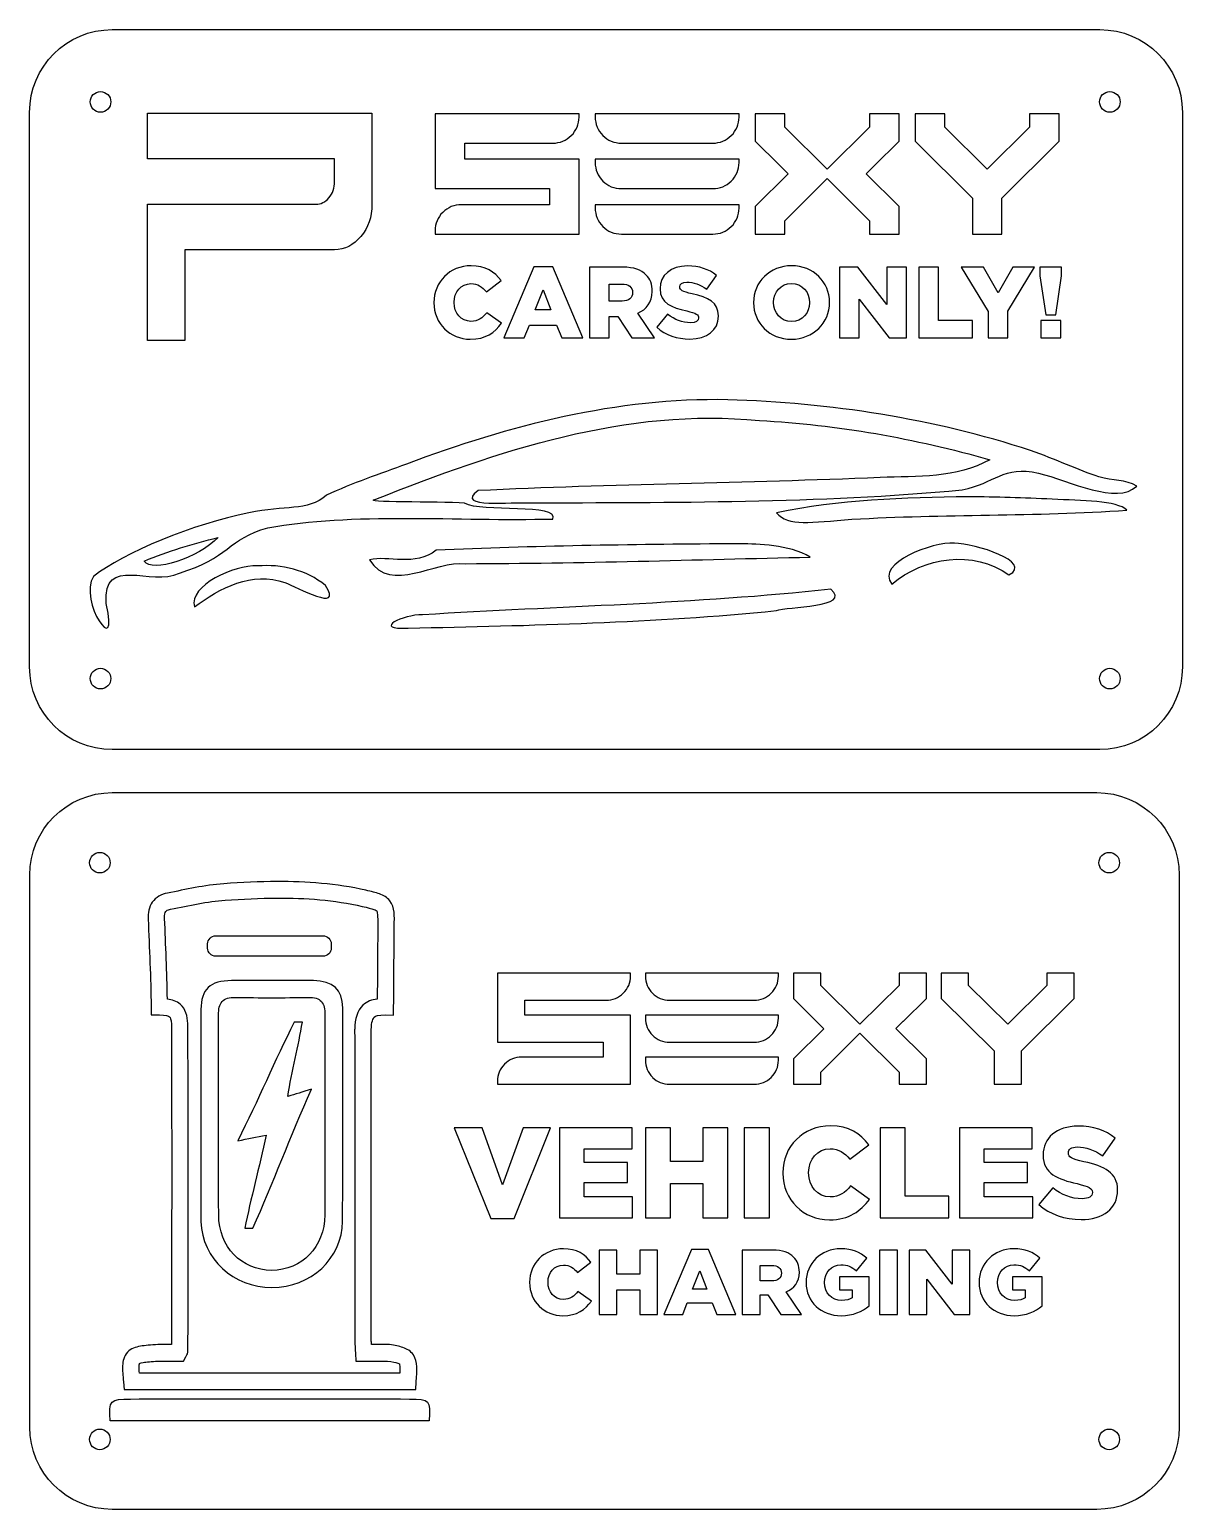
# Model space of a CAD drawing. Extents: x 0 to 680, y 0 to 492.
# Drawn here: x 400.6 to 680.4, y 133 to 492.2 of the extents above; entities that cross this region are included whole.
import ezdxf

# ---------------------------------------------------------------- set-up
doc = ezdxf.new("R2010")
doc.units = 0
doc.layers.add('Ebene_1', color=7, linetype='CONTINUOUS')

msp = doc.modelspace()

# ---------------------------------------------------------------- linework, layer by layer
at = {"layer": 'Ebene_1', "color": 7}
for points in [[(420.62298, 492.22015), (660.33363, 492.22015)], [(400.56351, 337.51618), (400.56351, 472.12873)], [(474.579718, 455.343144), (474.579718, 460.861586), (429.159612, 460.861586), (429.159612, 471.898472), (483.663736, 471.898472), (483.663736, 449.824701)], [(499.008588, 471.806755), (499.008588, 453.617143), (526.756051, 453.617143), (526.756051, 449.716351), (505.374772, 449.716351)], [(533.93765, 470.995322), (533.93765, 471.806755), (499.008588, 471.806755)], [(572.782618, 470.995336), (572.782618, 471.806769), (537.855469, 471.806755)], [(537.855469, 471.806755), (537.855469, 470.995322)], [(680.39311, 472.12873), (680.39311, 337.51618)], [(499.008588, 443.383374), (499.008588, 442.571941), (499.824003, 442.571941), (533.93765, 442.571941), (533.93765, 460.761553), (506.190187, 460.761553), (506.190187, 464.660233), (527.571466, 464.660233)], [(539.690153, 466.502861), (539.694502, 466.498641), (539.698851, 466.494422)], [(544.219729, 464.660247), (566.418554, 464.660247)], [(537.855469, 460.761553), (537.855469, 459.95012)], [(572.782618, 459.950076), (572.782618, 460.761509), (537.855469, 460.761553)], [(539.690153, 455.457658), (539.694502, 455.453438), (539.698851, 455.451275)], [(544.219729, 453.617099), (566.418554, 453.617099)], [(429.159612, 416.714034), (429.159612, 449.824701), (470.0377, 449.824701)], [(537.855469, 449.716351), (537.855469, 448.904919)], [(572.782618, 448.904874), (572.782618, 449.716307), (537.855469, 449.716351)], [(539.690153, 444.412456), (539.694502, 444.410292), (539.698851, 444.406073)], [(544.219729, 442.571897), (566.418554, 442.571897)], [(474.579718, 438.787805), (438.243639, 438.787805), (438.243639, 416.714034), (429.159612, 416.714034)], [(511.43084, 428.54458), (515.00644, 431.31199)], [(544.60387, 434.54473), (536.49755, 434.54473), (536.49753, 417.40143)], [(564.92476, 429.20584), (567.30033, 432.56102)], [(541.24867, 426.31593), (541.24867, 430.43032), (544.35895, 430.43032)], [(546.93044, 428.39762), (546.93044, 428.34862)], [(551.70609, 428.64252), (551.70609, 428.69152)], [(553.6102, 429.35278), (553.6102, 429.30378)], [(558.41032, 429.74461), (558.41032, 429.79361)], [(498.69583, 425.97309), (498.69583, 425.92409)], [(503.59391, 425.97307), (503.59391, 426.02207)], [(544.38344, 426.31591), (541.24867, 426.31593)], [(576.28065, 425.97309), (576.28065, 425.92409)], [(581.15426, 425.97307), (581.15426, 426.02207)], [(589.89734, 425.97309), (589.89734, 425.92409)], [(594.74642, 425.97307), (594.74642, 426.02207)], [(515.12889, 420.92804), (511.55329, 423.47505)], [(536.49753, 417.40143), (541.24867, 417.40143), (541.24867, 422.59339), (543.28137, 422.59339), (543.33037, 422.59339), (546.78352, 417.40143), (552.26937, 417.40143), (548.17947, 423.37708)], [(555.44698, 423.10769), (552.80202, 419.94843)], [(562.96553, 422.27504), (562.96553, 422.22604)], [(567.76565, 422.69135), (567.76565, 422.74035)], [(660.33363, 317.42476), (420.62298, 317.42476)], [(420.626, 306.98333), (659.626, 306.98333)], [(400.626, 152.9833), (400.626, 286.98333)], [(460.614958, 285.39828), (460.614933, 285.39765)], [(679.626, 286.98333), (679.626, 152.9833)], [(443.776, 269.253), (443.776, 270.253)], [(445.776, 272.253), (471.776002, 272.253)], [(473.776002, 270.253), (473.776002, 269.253)], [(471.776002, 267.253), (445.776, 267.253)], [(514.143738, 263.196832), (514.143738, 246.384332), (539.790528, 246.384332), (539.790528, 242.778864), (520.027958, 242.778864)], [(546.428431, 262.446832), (546.428431, 263.196832), (514.143738, 263.196832)], [(582.332569, 262.446845), (582.332569, 263.196845), (550.049644, 263.196832)], [(550.049644, 263.196832), (550.049644, 262.446832)], [(514.143738, 236.925348), (514.143738, 236.175348), (514.89742, 236.175348), (546.428431, 236.175348), (546.428431, 252.987848), (520.781641, 252.987848), (520.781641, 256.591364), (540.544211, 256.591364)], [(551.74543, 258.294489), (551.74945, 258.290589), (551.753469, 258.286689)], [(555.932086, 256.591377), (576.450308, 256.591377)], [(430.061087, 254.97936), (430.085777, 253.00466), (432.060959, 253.00466)], [(486.92848, 253.00498), (488.91964, 252.99898), (488.93464, 254.99062)], [(550.049644, 252.987848), (550.049644, 252.237848)], [(582.332569, 252.237807), (582.332569, 252.987807), (550.049644, 252.987848)], [(438.979881, 250.87736), (438.979881, 250.91516), (438.977881, 250.95296)], [(479.470185, 249.58246), (479.468185, 249.53546), (479.468185, 249.48846)], [(551.74543, 248.085504), (551.74945, 248.081604), (551.753469, 248.079604)], [(555.932086, 246.384291), (576.450308, 246.384291)], [(550.049644, 242.778864), (550.049644, 242.028864)], [(582.332569, 242.028823), (582.332569, 242.778823), (550.049644, 242.778864)], [(551.74543, 237.87652), (551.74945, 237.87452), (551.753469, 237.87062)], [(555.932086, 236.175307), (576.450308, 236.175307)], [(661.0386, 218.82485), (664.076, 223.11469)], [(599.676, 217.97945), (604.2477, 221.51778)], [(652.7094, 219.51376), (652.7094, 219.57636)], [(646.5722, 219.01273), (646.5722, 218.95013)], [(583.3934, 214.69162), (583.3934, 214.62902)], [(589.6559, 214.69164), (589.6559, 214.75424)], [(604.4042, 208.24122), (599.8326, 211.49774)], [(648.9206, 211.02805), (645.5388, 206.98871)], [(658.5336, 209.96339), (658.5336, 209.90079)], [(664.6709, 210.49573), (664.6709, 210.55833)], [(580.9362, 195.94342), (573.5452, 195.94342), (573.5449, 180.31294)], [(533.5509, 190.47277), (536.8109, 192.99597)], [(577.8768, 188.44077), (577.8768, 192.19207), (580.7126, 192.19207)], [(587.4116, 190.56204), (587.4116, 190.60674)], [(601.2722, 190.91935), (603.8177, 193.97845)], [(643.2703, 190.91935), (645.8158, 193.97845)], [(521.9397, 188.1282), (521.9397, 188.0835)], [(526.4055, 188.12816), (526.4055, 188.17286)], [(580.7349, 188.44073), (577.8768, 188.44077)], [(583.0571, 190.33875), (583.0571, 190.29405)], [(589.0581, 188.1282), (589.0581, 188.0835)], [(593.5016, 188.06117), (593.5016, 188.10587)], [(604.3536, 182.41188), (604.3536, 189.44558), (597.1636, 189.44558), (597.1636, 186.27484), (600.245, 186.27484), (600.245, 184.37685)], [(631.0562, 188.1282), (631.0562, 188.0835)], [(635.4997, 188.06117), (635.4997, 188.10587)], [(646.3517, 182.41188), (646.3517, 189.44558), (639.1617, 189.44558), (639.1617, 186.27484), (642.2431, 186.27484), (642.2431, 184.37685)], [(536.9226, 183.52834), (533.6625, 185.85058)], [(573.5449, 180.31294), (577.8768, 180.31294), (577.8768, 185.04673), (579.7301, 185.04673), (579.7751, 185.04673), (582.9235, 180.31294), (587.9252, 180.31294), (584.1962, 185.76126)], [(435.010178, 173.00445), (431.796635, 173.00445), (431.728855, 173.00045)], [(479.497715, 174.07812), (479.497715, 174.07763)], [(487.94023, 172.98157), (487.78822, 173.00477), (484.76928, 173.00477), (484.67348, 173.00477), (483.560503, 173.00477)], [(431.730278, 168.9833), (431.730278, 168.9562), (433.73015, 168.9557)], [(436.685177, 168.9557), (437.892071, 168.9557), (438.454613, 170.02317)], [(479.677321, 170.8849), (479.789637, 169.0046), (484.67337, 169.0046), (484.76917, 169.0046), (487.44342, 169.0046)], [(490.42847, 166.09218), (427.222692, 166.09218)], [(423.332394, 163.93203), (423.480533, 162.09289), (494.28308, 162.09289), (494.39443, 163.97512)], [(659.626, 132.9833), (420.626, 132.9833)]]:
    msp.add_lwpolyline(points, dxfattribs=at)
for points in [[(420.62298, 492.22015)], [(576.702351, 471.806755), (576.702351, 465.135681), (582.490938, 459.375356), (584.688743, 457.188292), (576.702351, 449.240902), (576.702351, 442.571941), (577.517766, 442.571941), (583.881819, 442.571941), (583.881819, 445.807105), (594.165822, 456.040876), (604.449814, 445.807105), (604.449814, 442.571941), (605.265229, 442.571941), (611.629293, 442.571941), (611.629293, 449.240902), (603.63865, 457.192518), (605.562519, 459.138688), (605.602855, 459.138688), (611.629283, 465.135681), (611.629283, 471.806755), (604.449804, 471.806755), (604.449804, 468.569478), (594.165811, 458.335708), (583.881808, 468.569478), (583.881808, 471.806755)], [(615.549222, 471.806755), (615.549222, 465.135681), (629.421899, 451.330763), (629.421899, 442.571941), (630.237314, 442.571941), (636.601378, 442.571941), (636.601378, 451.330763), (650.476164, 465.135681), (650.476164, 471.806755), (643.296696, 471.806755), (643.296696, 468.569478), (633.012693, 458.335708), (622.728701, 468.569478), (622.728701, 471.806755)], [(515.65811, 417.40143), (520.65415, 417.40143), (521.87867, 420.46273), (528.49108, 420.46273), (529.74009, 417.40143), (534.8341, 417.40143), (527.53596, 434.66716), (522.95625, 434.66716)], [(597.19737, 417.40143), (601.89953, 417.40143), (601.89953, 426.80574), (609.22216, 417.40143), (613.38553, 417.40143), (613.38553, 434.54471), (608.68337, 434.54471), (608.68337, 425.48326), (601.63014, 434.54471), (597.19737, 434.54471)], [(616.42616, 417.40143), (629.47955, 417.40143), (629.47955, 421.56479), (621.1773, 421.56479), (621.1773, 434.54471), (616.42616, 434.54471)], [(633.23576, 417.40143), (638.01139, 417.40143), (638.01139, 423.89138), (644.52583, 434.54471), (639.21142, 434.54471), (635.66031, 428.29965), (632.13369, 434.54471), (626.72131, 434.54471), (633.23576, 423.81791)], [(647.21135, 422.98524), (649.66039, 422.98524), (651.08084, 432.46302), (651.08084, 434.54471), (645.79091, 434.54471), (645.79091, 432.46302)], [(523.27463, 424.16078), (525.20937, 429.03437), (527.11962, 424.16078)], [(585.53805, 421.34438)], [(646.01132, 417.40143), (650.86042, 417.40143), (650.86042, 421.56479), (646.01132, 421.56479)], [(507.53687, 417.05856)], [(560.83487, 417.10754)], [(585.48905, 417.05856)], [(570.02182, 402.36894)], [(628.35101, 378.79107)], [(446.2972, 368.91734)], [(570.01249, 367.39966)], [(625.03446, 367.53367)], [(455.87741, 362.00397)], [(595.02822, 356.36774)], [(420.626, 306.98333)], [(460.632756, 281.39787)], [(445.776, 272.253)], [(585.955551, 263.196832), (585.955551, 257.030817), (591.305903, 251.706598), (593.337318, 249.685114), (585.955551, 242.339411), (585.955551, 236.175348), (586.709234, 236.175348), (592.591484, 236.175348), (592.591484, 239.165582), (602.096918, 248.624567), (611.602342, 239.165582), (611.602342, 236.175348), (612.356024, 236.175348), (618.238285, 236.175348), (618.238285, 242.339411), (610.852588, 249.68902), (612.630807, 251.487848), (612.668089, 251.487848), (618.238275, 257.030817), (618.238275, 263.196832), (611.602332, 263.196832), (611.602332, 260.204645), (602.096908, 250.745661), (592.591474, 260.204645), (592.591474, 263.196832)], [(621.861448, 263.196832), (621.861448, 257.030817), (634.683868, 244.271051), (634.683868, 236.175348), (635.437551, 236.175348), (641.319811, 236.175348), (641.319811, 244.271051), (654.144181, 257.030817), (654.144181, 263.196832), (647.508248, 263.196832), (647.508248, 260.204645), (638.002815, 250.745661), (628.497391, 260.204645), (628.497391, 263.196832)], [(459.526964, 261.397841)], [(450.557963, 257.288005)], [(512.5132, 203.57563), (518.1495, 203.57563), (527.0423, 225.65108), (520.3727, 225.65108), (515.394, 211.77955), (510.4152, 225.65108), (503.6204, 225.65108)], [(529.1642, 203.73219), (546.9498, 203.73219), (546.9498, 208.89879), (535.1762, 208.89879), (535.1762, 212.3745), (545.6973, 212.3745), (545.6973, 217.16534), (535.1762, 217.16534), (535.1762, 220.48448), (546.7933, 220.48448), (546.7933, 225.65108), (529.1642, 225.65108)], [(550.0801, 203.73219), (556.1548, 203.73219), (556.1548, 212.06137), (563.9516, 212.06137), (563.9516, 203.73219), (570.0263, 203.73219), (570.0263, 225.65108), (563.9516, 225.65108), (563.9516, 217.44715), (556.1548, 217.44715), (556.1548, 225.65108), (550.0801, 225.65108)], [(574.0568, 203.73219), (580.1628, 203.73219), (580.1628, 225.65108), (574.0568, 225.65108)], [(607.0178, 203.73219), (623.7075, 203.73219), (623.7075, 209.05535), (613.0925, 209.05535), (613.0925, 225.65108), (607.0178, 225.65108)], [(626.2825, 203.73219), (644.0681, 203.73219), (644.0681, 208.89879), (632.2945, 208.89879), (632.2945, 212.3745), (642.8156, 212.3745), (642.8156, 217.16534), (632.2945, 217.16534), (632.2945, 220.48448), (643.9116, 220.48448), (643.9116, 225.65108), (626.2825, 225.65108)], [(452.775999, 201.252911)], [(594.6973, 203.29382)], [(655.8094, 203.35644)], [(538.7864, 180.31294), (543.1182, 180.31294), (543.1182, 186.25251), (548.6782, 186.25251), (548.6782, 180.31294), (553.0101, 180.31294), (553.0101, 195.94338), (548.6782, 195.94338), (548.6782, 190.09313), (543.1182, 190.09313), (543.1182, 195.94338), (538.7864, 195.94338)], [(554.5445, 180.31294), (559.0997, 180.31294), (560.2161, 183.10409), (566.245, 183.10409), (567.3838, 180.31294), (572.0283, 180.31294), (565.3742, 196.05503), (561.1986, 196.05503)], [(606.8664, 180.31294), (611.2205, 180.31294), (611.2205, 195.94338), (606.8664, 195.94338)], [(614.0602, 180.31294), (618.3474, 180.31294), (618.3474, 188.88735), (625.0238, 180.31294), (628.8198, 180.31294), (628.8198, 195.94338), (624.5326, 195.94338), (624.5326, 187.68158), (618.1018, 195.94338), (614.0602, 195.94338)], [(561.4889, 186.4758), (563.2529, 190.91931), (564.9946, 186.4758)], [(530.0005, 180.00033)], [(597.5655, 180.00033)], [(639.5636, 180.00033)], [(420.104716, 154.455877)]]:
    msp.add_lwpolyline(points, close=True, dxfattribs=at)
for points in [[(400.56351, 472.12873), (400.56351, 483.25937), (409.51004, 492.22015), (420.62298, 492.22015)], [(660.33363, 492.22015), (671.44657, 492.22015), (680.39311, 483.25937), (680.39311, 472.12873)], [(415.281996, 474.661), (415.281996, 476.041712), (416.401284, 477.161), (417.781996, 477.161)], [(416.014229, 472.893233), (415.545388, 473.362074), (415.281996, 473.997959), (415.281996, 474.661)], [(417.781996, 477.161), (418.445037, 477.161), (419.080922, 476.897608), (419.549763, 476.428767)], [(419.549763, 476.428767), (420.018604, 475.959926), (420.281996, 475.324041), (420.281996, 474.661)], [(420.281996, 474.661), (420.281996, 473.997959), (420.018604, 473.362074), (419.549763, 472.893233)], [(660.282, 474.661), (660.282, 475.324041), (660.545392, 475.959926), (661.014233, 476.428767)], [(661.014233, 472.893233), (660.545392, 473.362074), (660.282, 473.997959), (660.282, 474.661)], [(661.014233, 476.428767), (661.483074, 476.897608), (662.118959, 477.161), (662.782, 477.161)], [(662.782, 477.161), (663.445041, 477.161), (664.080926, 476.897608), (664.549767, 476.428767)], [(664.549767, 476.428767), (665.018608, 475.959926), (665.282, 475.324041), (665.282, 474.661)], [(665.282, 474.661), (665.282, 473.997959), (665.018608, 473.362074), (664.549767, 472.893233)], [(417.781996, 472.161), (417.118955, 472.161), (416.48307, 472.424392), (416.014229, 472.893233)], [(419.549763, 472.893233), (419.080922, 472.424392), (418.445037, 472.161), (417.781996, 472.161)], [(532.043506, 466.488069), (533.283905, 467.689921), (533.93765, 469.251817), (533.93765, 470.995322)], [(537.855469, 470.995322), (537.855469, 469.282093), (538.488536, 467.730926), (539.690153, 466.502861)], [(570.888475, 466.488083), (572.128862, 467.689935), (572.782618, 469.251833), (572.782618, 470.995336)], [(662.782, 472.161), (662.118959, 472.161), (661.483074, 472.424392), (661.014233, 472.893233)], [(664.549767, 472.893233), (664.080926, 472.424392), (663.445041, 472.161), (662.782, 472.161)], [(527.571466, 464.660233), (529.267856, 464.660233), (530.81198, 465.294802), (532.043506, 466.488069)], [(539.698851, 466.494422), (540.908535, 465.290649), (542.472708, 464.660247), (544.219729, 464.660247)], [(566.418554, 464.660247), (568.114944, 464.660247), (569.656937, 465.294817), (570.888475, 466.488083)], [(537.855469, 459.95012), (537.855469, 458.236891), (538.488536, 456.685724), (539.690153, 455.457658)], [(570.888475, 455.442822), (572.128862, 456.644674), (572.782618, 458.206572), (572.782618, 459.950076)], [(473.231308, 451.37676), (474.130248, 452.468953), (474.579718, 453.791081), (474.579718, 455.343144)], [(539.698851, 455.451275), (540.908535, 454.2475), (542.472708, 453.617099), (544.219729, 453.617099)], [(566.418554, 453.617099), (568.114944, 453.617099), (569.656937, 454.249556), (570.888475, 455.442822)], [(470.0377, 449.824701), (471.267832, 449.824701), (472.332368, 450.342054), (473.231308, 451.37676)], [(483.663736, 449.824701), (483.663736, 446.720575), (482.764796, 444.105063), (480.966916, 441.978164)], [(505.374772, 449.716351), (503.648006, 449.716351), (502.084137, 449.066259), (500.851763, 447.839913)], [(500.851763, 447.839913), (499.644677, 446.638723), (499.008588, 445.096605), (499.008588, 443.383374)], [(537.855469, 448.904919), (537.855469, 447.191688), (538.488536, 445.640522), (539.690153, 444.412456)], [(570.888475, 444.39762), (572.128862, 445.599472), (572.782618, 447.16137), (572.782618, 448.904874)], [(480.966916, 441.978164), (479.169036, 439.851258), (477.03997, 438.787805), (474.579718, 438.787805)], [(539.698851, 444.406073), (540.908535, 443.202299), (542.472708, 442.571897), (544.219729, 442.571897)], [(566.418554, 442.571897), (568.114944, 442.571897), (569.656937, 443.204354), (570.888475, 444.39762)], [(507.73279, 434.88759), (502.54082, 434.88759), (498.69583, 430.96913), (498.69583, 425.97309)], [(515.00644, 431.31199), (513.48803, 433.41817), (511.23492, 434.88759), (507.73279, 434.88759)], [(560.2471, 434.83863), (556.13271, 434.83863), (553.6102, 432.53653), (553.6102, 429.35278)], [(567.30033, 432.56102), (565.43906, 434.05494), (563.16146, 434.83863), (560.2471, 434.83863)], [(585.53803, 434.88759), (580.2481, 434.88759), (576.28065, 430.89566), (576.28065, 425.97309)], [(594.74642, 426.02207), (594.74642, 430.94464), (590.82795, 434.88759), (585.53803, 434.88759)], [(550.18768, 432.68346), (549.03663, 433.859), (547.22434, 434.54473), (544.60387, 434.54473)], [(551.70609, 428.69152), (551.70609, 430.38136), (551.19179, 431.70384), (550.18768, 432.68346)], [(503.59391, 426.02207), (503.59391, 428.52009), (505.28375, 430.55279), (507.68381, 430.55279)], [(507.68381, 430.55279), (509.32467, 430.55279), (510.45122, 429.7691), (511.43084, 428.54458)], [(544.35895, 430.43032), (545.95082, 430.43032), (546.93044, 429.74459), (546.93044, 428.39762)], [(546.93044, 428.34862), (546.93044, 427.09961), (545.9998, 426.31591), (544.38344, 426.31591)], [(548.17947, 423.37708), (550.31013, 424.28323), (551.70609, 426.02205), (551.70609, 428.64252)], [(553.6102, 429.30378), (553.6102, 425.77716), (556.4266, 424.74857), (560.07566, 423.91589)], [(558.41032, 429.79361), (558.41032, 430.40587), (558.9736, 430.89568), (560.12465, 430.89568)], [(561.37366, 428.07926), (558.99809, 428.61805), (558.41032, 428.96092), (558.41032, 429.74461)], [(560.12465, 430.89568), (561.64305, 430.89568), (563.35738, 430.30791), (564.92476, 429.20584)], [(567.76565, 422.74035), (567.76565, 425.9486), (565.31661, 427.2221), (561.37366, 428.07926)], [(581.15426, 426.02207), (581.15426, 428.4956), (582.89308, 430.60177), (585.48907, 430.60177)], [(585.48907, 430.60177), (588.10954, 430.60177), (589.89734, 428.44662), (589.89734, 425.97309)], [(498.69583, 425.92409), (498.69583, 420.80559), (502.63879, 417.05856), (507.53687, 417.05856)], [(507.68381, 421.39336), (505.28375, 421.39336), (503.59391, 423.40157), (503.59391, 425.97307)], [(560.07566, 423.91589), (562.40225, 423.3771), (562.96553, 422.98526), (562.96553, 422.27504)], [(576.28065, 425.92409), (576.28065, 421.00152), (580.19912, 417.05856), (585.48905, 417.05856)], [(585.53805, 421.34438), (582.94206, 421.34438), (581.15426, 423.49954), (581.15426, 425.97307)], [(585.48905, 417.05856), (590.77897, 417.05856), (594.74642, 421.0505), (594.74642, 425.97307)], [(589.89734, 425.92409), (589.89734, 423.45056), (588.15852, 421.34438), (585.53805, 421.34438)], [(507.53687, 417.05856), (511.33288, 417.05856), (513.51252, 418.69942), (515.12889, 420.92804)], [(511.55329, 423.47505), (510.52469, 422.22604), (509.47161, 421.39336), (507.68381, 421.39336)], [(561.0063, 421.0505), (559.02258, 421.0505), (557.13682, 421.76072), (555.44698, 423.10769)], [(560.83487, 417.10754), (564.99824, 417.10754), (567.76565, 419.18923), (567.76565, 422.69135)], [(562.96553, 422.22604), (562.96553, 421.49132), (562.2798, 421.0505), (561.0063, 421.0505)], [(552.80202, 419.94843), (554.90819, 418.06267), (557.79806, 417.10754), (560.83487, 417.10754)], [(570.02182, 402.36894), (543.22292, 402.84359), (516.97949, 396.16805), (492.07541, 386.75633)], [(643.54117, 390.04969), (619.89356, 397.76203), (594.84526, 401.66275), (570.02182, 402.36894)], [(484.58311, 378.19744), (514.06324, 389.9435), (545.50049, 400.56217), (577.71446, 397.303)], [(577.71446, 397.303), (596.66463, 396.37211), (615.42955, 392.93798), (633.67796, 387.81254)], [(660.14645, 383.64741), (655.2391, 385.21128), (649.58492, 387.92145), (643.54117, 390.04969)], [(492.07541, 386.75633), (485.55277, 384.35165), (478.94387, 382.13639), (472.64059, 379.18335)], [(633.67796, 387.81254), (625.55373, 383.20065), (616.06648, 383.87652), (607.00184, 383.48077)], [(626.96171, 380.4731), (634.91351, 382.12428), (636.85116, 386.41903), (645.44059, 384.56296)], [(645.44059, 384.56296), (653.19116, 382.6717), (664.44952, 376.73239), (669.29721, 381.38074)], [(607.00184, 383.48077), (574.48394, 382.09236), (541.91835, 381.88429), (509.41354, 380.30404)], [(669.29721, 381.38074), (666.57456, 383.10749), (663.61076, 382.54341), (660.14645, 383.64741)], [(472.64059, 379.18335), (467.91058, 375.10324), (462.59798, 376.85636), (453.76632, 374.90528)], [(506.16126, 377.22829), (499.63957, 377.78553), (480.45372, 377.25869), (484.58311, 378.19744)], [(509.41354, 380.30404), (503.31209, 375.88359), (518.3683, 377.63229), (521.56878, 377.32916)], [(527.59338, 373.40655), (529.32287, 377.24118), (510.1152, 374.90392), (506.16126, 377.22829)], [(521.56878, 377.32916), (556.7111, 377.4822), (591.93801, 377.23506), (626.96171, 380.4731)], [(628.35101, 378.79107), (613.004, 378.66912), (596.836, 378.0686), (581.83219, 374.91807)], [(648.75674, 378.20397), (641.76171, 378.56704), (635.35597, 378.77204), (628.35101, 378.79107)], [(666.94021, 375.54794), (664.47668, 377.91888), (655.97652, 377.91888), (648.75674, 378.20397)], [(453.76632, 374.90528), (440.47076, 372.30771), (423.28476, 365.16863), (416.08461, 359.47147)], [(458.42908, 371.2496), (478.53577, 375.10324), (504.54189, 372.84999), (527.59338, 373.40655)], [(581.83219, 374.91807), (584.78772, 371.54375), (590.10032, 372.60628), (600.17479, 373.33815)], [(600.17479, 373.33815), (622.40985, 374.65917), (644.71446, 374.00813), (666.94021, 375.54794)], [(436.923, 360.28682), (448.7702, 363.76363), (448.78523, 368.72813), (458.42908, 371.2496)], [(446.2972, 368.91734), (441.57048, 363.91139), (430.26558, 360.23579), (428.35446, 363.18027)], [(428.35446, 363.18027), (434.1544, 365.60845), (440.19302, 367.43198), (446.2972, 368.91734)], [(570.01249, 367.3997), (546.41382, 367.20548), (522.79398, 366.89049), (499.22288, 365.82818)], [(573.20042, 367.37976), (572.13779, 367.38876), (571.07515, 367.39546), (570.01249, 367.39966)], [(590.05638, 364.1662), (584.78772, 367.29369), (577.35008, 367.29369), (573.20042, 367.37976)], [(625.03446, 367.53367), (619.87607, 367.93376), (605.85887, 362.74431), (609.84261, 357.61778)], [(638.29913, 359.81966), (644.3547, 362.98297), (630.09219, 367.44639), (625.03446, 367.53367)], [(419.11235, 352.93186), (418.42908, 364.85742), (429.93603, 356.89496), (436.923, 360.28682)], [(499.22288, 365.82818), (494.25914, 361.7532), (487.54089, 364.66552), (483.0779, 363.49565)], [(483.0779, 363.49565), (488.37618, 355.10961), (498.87239, 363.46565), (506.44453, 362.56556)], [(506.44453, 362.56556), (534.32318, 362.63566), (562.1876, 363.53415), (590.05638, 364.1662)], [(609.84261, 357.61778), (617.73538, 364.16765), (629.55691, 366.06012), (638.29913, 359.81966)], [(416.08461, 359.47147), (412.2757, 353.68425), (422.5238, 338.58584), (419.11235, 352.93186)], [(455.87741, 362.00397), (450.24361, 362.3658), (439.18219, 357.2449), (440.55992, 352.07814)], [(440.55992, 352.07814), (446.63737, 356.58189), (454.67027, 360.89504), (462.51389, 357.97351)], [(472.35612, 357.29222), (467.70331, 361.07586), (461.78805, 362.48765), (455.87741, 362.00397)], [(462.51389, 357.97351), (465.36683, 357.00556), (476.90086, 350.41445), (472.35612, 357.29222)], [(595.02822, 356.36774), (562.11652, 352.77894), (528.98468, 352.21727), (495.97069, 350.14251)], [(581.86544, 351.18083), (584.24223, 352.2057), (600.53256, 351.89214), (595.02822, 356.36774)], [(495.97069, 350.14251), (491.286, 350.29337), (483.4988, 346.48925), (492.45266, 346.92228)], [(492.45266, 346.92228), (522.27571, 347.59217), (552.17074, 348.15974), (581.86544, 351.18083)], [(420.62298, 317.42476), (409.51004, 317.42476), (400.56351, 326.38554), (400.56351, 337.51618)], [(415.281996, 334.660996), (415.281996, 336.041708), (416.401284, 337.160996), (417.781996, 337.160996)], [(416.014229, 332.893229), (415.545388, 333.36207), (415.281996, 333.997955), (415.281996, 334.660996)], [(417.781996, 337.160996), (418.445037, 337.160996), (419.080922, 336.897604), (419.549763, 336.428763)], [(419.549763, 336.428763), (420.018604, 335.959922), (420.281996, 335.324037), (420.281996, 334.660996)], [(420.281996, 334.660996), (420.281996, 333.997955), (420.018604, 333.36207), (419.549763, 332.893229)], [(660.282, 334.660996), (660.282, 335.324037), (660.545392, 335.959922), (661.014233, 336.428763)], [(661.014233, 332.893229), (660.545392, 333.36207), (660.282, 333.997955), (660.282, 334.660996)], [(680.39311, 337.51618), (680.39311, 326.38554), (671.44657, 317.42476), (660.33363, 317.42476)], [(661.014233, 336.428763), (661.483074, 336.897604), (662.118959, 337.160996), (662.782, 337.160996)], [(662.782, 337.160996), (663.445041, 337.160996), (664.080926, 336.897604), (664.549767, 336.428763)], [(664.549767, 336.428763), (665.018608, 335.959922), (665.282, 335.324037), (665.282, 334.660996)], [(665.282, 334.660996), (665.282, 333.997955), (665.018608, 333.36207), (664.549767, 332.893229)], [(417.781996, 332.160996), (417.118955, 332.160996), (416.48307, 332.424388), (416.014229, 332.893229)], [(419.549763, 332.893229), (419.080922, 332.424388), (418.445037, 332.160996), (417.781996, 332.160996)], [(662.782, 332.160996), (662.118959, 332.160996), (661.483074, 332.424388), (661.014233, 332.893229)], [(664.549767, 332.893229), (664.080926, 332.424388), (663.445041, 332.160996), (662.782, 332.160996)], [(400.626, 286.98333), (400.626, 298.06333), (409.546, 306.98333), (420.626, 306.98333)], [(659.626, 306.98333), (670.706, 306.98333), (679.626, 298.06333), (679.626, 286.98333)], [(415.125996, 289.98), (415.125996, 291.360712), (416.245284, 292.48), (417.625996, 292.48)], [(417.625996, 292.48), (418.289037, 292.48), (418.924922, 292.216608), (419.393763, 291.747767)], [(419.393763, 291.747767), (419.862604, 291.278926), (420.125996, 290.643041), (420.125996, 289.98)], [(660.126, 289.98), (660.126, 290.643041), (660.389392, 291.278926), (660.858233, 291.747767)], [(660.858233, 291.747767), (661.327074, 292.216608), (661.962959, 292.48), (662.626, 292.48)], [(662.626, 292.48), (663.289041, 292.48), (663.924926, 292.216608), (664.393767, 291.747767)], [(664.393767, 291.747767), (664.862608, 291.278926), (665.126, 290.643041), (665.126, 289.98)], [(415.858229, 288.212233), (415.389388, 288.681074), (415.125996, 289.316959), (415.125996, 289.98)], [(417.625996, 287.48), (416.962955, 287.48), (416.32707, 287.743392), (415.858229, 288.212233)], [(419.393763, 288.212233), (418.924922, 287.743392), (418.289037, 287.48), (417.625996, 287.48)], [(420.125996, 289.98), (420.125996, 289.316959), (419.862604, 288.681074), (419.393763, 288.212233)], [(660.858233, 288.212233), (660.389392, 288.681074), (660.126, 289.316959), (660.126, 289.98)], [(662.626, 287.48), (661.962959, 287.48), (661.327074, 287.743392), (660.858233, 288.212233)], [(664.393767, 288.212233), (663.924926, 287.743392), (663.289041, 287.48), (662.626, 287.48)], [(665.126, 289.98), (665.126, 289.316959), (664.862608, 288.681074), (664.393767, 288.212233)], [(447.734131, 284.86707), (442.998276, 284.54115), (438.455234, 283.44702), (434.052603, 282.61497)], [(460.614933, 285.39765), (456.305938, 285.37805), (452.009198, 285.16126), (447.734131, 284.86707)], [(482.200604, 283.2798), (475.014566, 284.91543), (467.796722, 285.43103), (460.614958, 285.39828)], [(430.352526, 280.41419), (429.506286, 279.2182), (429.261352, 277.76494), (429.328626, 276.27115)], [(434.052603, 282.61497), (432.573091, 282.33536), (431.198763, 281.61018), (430.352526, 280.41419)], [(434.795141, 278.68442), (439.32412, 279.54034), (443.718594, 280.58125), (448.008533, 280.87648)], [(448.008533, 280.87648), (452.234648, 281.16731), (456.446038, 281.37879), (460.632756, 281.39787)], [(460.632853, 281.39791), (467.610609, 281.42971), (474.514783, 280.92644), (481.312722, 279.37916)], [(485.50904, 282.38952), (484.57554, 282.73359), (483.532041, 282.97675), (482.200604, 283.2798)], [(487.99497, 280.70285), (487.34912, 281.54398), (486.44253, 282.04545), (485.50904, 282.38952)], [(489.0789, 274.52072), (489.0983, 277.2018), (489.28665, 279.02063), (487.99497, 280.70285)], [(433.324406, 276.45072), (433.281876, 277.39519), (433.453765, 277.87216), (433.617778, 278.10397)], [(433.617778, 278.10397), (433.781793, 278.33577), (434.010898, 278.53621), (434.795141, 278.68442)], [(481.312722, 279.37916), (482.616597, 279.08238), (483.56075, 278.84369), (484.12542, 278.63556)], [(484.12542, 278.63556), (484.69009, 278.42743), (484.79171, 278.30634), (484.82254, 278.26618)], [(484.82254, 278.26618), (484.88424, 278.18588), (485.09838, 277.20712), (485.07912, 274.54916)], [(429.328626, 276.27115), (429.649124, 269.15561), (429.971722, 262.0558), (430.061087, 254.97936)], [(434.012331, 256.86785), (433.894436, 263.41483), (433.617404, 269.94579), (433.324406, 276.45072)], [(485.07912, 274.54916), (485.03662, 268.65757), (484.99172, 262.76553), (484.94793, 256.87321)], [(488.93464, 254.99062), (488.98274, 261.50032), (489.03194, 268.0102), (489.0789, 274.52072)], [(443.776, 270.253), (443.776, 271.361), (444.668, 272.253), (445.776, 272.253)], [(471.776002, 272.253), (472.884002, 272.253), (473.776002, 271.361), (473.776002, 270.253)], [(445.776, 267.253), (444.668, 267.253), (443.776, 268.145), (443.776, 269.253)], [(473.776002, 269.253), (473.776002, 268.145), (472.884002, 267.253), (471.776002, 267.253)], [(544.677687, 258.280817), (545.824179, 259.391678), (546.428431, 260.835325), (546.428431, 262.446832)], [(550.049644, 262.446832), (550.049644, 260.863309), (550.634783, 259.429579), (551.74543, 258.294489)], [(580.581825, 258.28083), (581.728307, 259.391691), (582.332569, 260.83534), (582.332569, 262.446845)], [(449.59937, 261.362702), (444.385724, 261.329171), (442.16405, 259.234259), (442.142463, 254.319204)], [(459.526927, 261.397841), (456.217675, 261.397312), (452.908452, 261.383951), (449.59937, 261.362702)], [(469.454523, 261.357016), (466.145576, 261.386205), (462.836213, 261.398362), (459.526964, 261.397841)], [(476.563649, 254.739851), (476.552589, 259.206472), (474.240795, 261.314783), (469.454523, 261.357016)], [(437.125179, 255.6077), (436.244905, 256.35952), (435.189494, 256.7046), (434.012331, 256.86785)], [(438.977881, 250.95296), (438.902101, 252.73191), (438.468214, 254.46066), (437.125179, 255.6077)], [(446.413512, 252.939949), (446.406289, 254.464431), (446.664236, 255.565616), (447.297696, 256.272564)], [(447.297696, 256.272564), (447.931156, 256.979512), (448.957578, 257.321441), (450.557963, 257.288005)], [(450.557968, 257.288016), (456.407125, 257.165781), (462.262599, 257.16726), (468.111932, 257.287487)], [(468.111932, 257.287487), (469.709486, 257.320314), (470.744965, 256.978977), (471.384084, 256.272564)], [(471.384084, 256.272564), (472.023199, 255.56615), (472.284043, 254.46669), (472.264649, 252.9415)], [(481.490876, 255.40248), (480.036713, 254.03637), (479.582587, 252.05015), (479.470185, 249.58246)], [(484.94793, 256.87321), (483.653993, 256.70255), (482.461829, 256.31464), (481.490876, 255.40248)], [(540.544211, 256.591364), (542.112172, 256.591364), (543.539395, 257.177891), (544.677687, 258.280817)], [(551.753469, 258.286689), (552.871572, 257.174052), (554.317326, 256.591377), (555.932086, 256.591377)], [(576.450308, 256.591377), (578.018269, 256.591377), (579.443523, 257.177905), (580.581825, 258.28083)], [(432.060959, 253.00466), (433.670247, 253.00465), (434.346425, 252.72031), (434.527033, 252.56606)], [(434.527033, 252.56606), (434.706711, 252.4126), (434.923373, 252.0695), (434.979678, 250.79662)], [(442.142463, 254.319204), (442.10445, 245.740963), (442.131959, 237.162847), (442.134208, 228.584872)], [(446.46364, 204.502103), (446.417536, 220.647478), (446.48986, 236.793463), (446.413512, 252.939949)], [(472.264649, 252.9415), (472.160771, 244.751012), (472.229489, 236.559174), (472.228994, 228.369898)], [(476.531092, 202.908915), (476.666448, 220.185199), (476.606789, 237.462805), (476.563649, 254.739851)], [(483.468033, 249.42255), (483.563263, 251.44915), (483.94851, 252.22345), (484.22955, 252.48747)], [(484.22955, 252.48747), (484.51176, 252.75259), (485.21681, 253.01021), (486.92848, 253.00498)], [(550.049644, 252.237848), (550.049644, 250.654325), (550.634783, 249.220595), (551.74543, 248.085504)], [(580.581825, 248.071791), (581.728307, 249.182653), (582.332569, 250.626301), (582.332569, 252.237807)], [(434.979678, 250.79662), (435.101936, 224.87178), (435.041488, 198.94068), (435.010178, 173.00445)], [(439.008921, 171.5825), (439.039651, 198.00865), (439.104841, 224.44036), (438.979881, 250.87736)], [(464.775995, 251.252904), (460.111405, 241.900424), (456.038166, 232.353362), (451.101915, 222.456073)], [(463.228759, 233.225355), (464.236582, 239.434398), (465.846747, 245.527447), (466.775996, 251.252904)], [(466.775996, 251.252904), (465.775996, 251.252904), (465.775996, 251.252904), (464.775995, 251.252904)], [(479.468185, 249.48846), (479.504105, 224.35389), (479.488035, 199.21707), (479.497715, 174.07812)], [(483.497563, 174.07999), (483.487863, 199.19216), (483.503863, 224.3065), (483.468033, 249.42255)], [(551.753469, 248.079604), (552.871572, 246.966966), (554.317326, 246.384291), (555.932086, 246.384291)], [(576.450308, 246.384291), (578.018269, 246.384291), (579.443523, 246.968866), (580.581825, 248.071791)], [(515.847372, 241.044489), (514.731671, 239.934239), (514.143738, 238.508873), (514.143738, 236.925348)], [(520.027958, 242.778864), (518.43192, 242.778864), (516.986447, 242.17799), (515.847372, 241.044489)], [(550.049644, 242.028864), (550.049644, 240.44534), (550.634783, 239.011611), (551.74543, 237.87652)], [(580.581825, 237.862807), (581.728307, 238.973669), (582.332569, 240.417317), (582.332569, 242.028823)], [(551.753469, 237.87062), (552.871572, 236.757982), (554.317326, 236.175307), (555.932086, 236.175307)], [(576.450308, 236.175307), (578.018269, 236.175307), (579.443523, 236.759882), (580.581825, 237.862807)], [(454.775998, 201.252911), (459.638633, 212.1491), (463.859082, 223.51223), (468.973797, 234.972562)], [(468.973797, 234.972562), (466.735319, 234.291922), (465.161866, 233.813293), (463.228759, 233.225355)], [(442.134208, 228.584872), (442.134208, 220.248249), (442.134229, 211.912155), (442.134737, 203.575532)], [(472.228994, 228.369898), (472.228465, 220.413455), (472.26987, 212.457911), (472.216585, 204.503135)], [(451.101915, 222.456073), (453.657909, 222.972378), (455.610349, 223.366732), (457.955162, 223.840404)], [(457.955162, 223.840404), (456.37105, 216.156558), (454.234691, 208.32899), (452.775999, 201.252911)], [(594.9478, 226.08944), (588.3095, 226.08944), (583.3934, 221.07941), (583.3934, 214.69162)], [(604.2477, 221.51778), (602.3063, 224.21068), (599.4255, 226.08944), (594.9478, 226.08944)], [(655.0579, 226.02677), (649.7974, 226.02677), (646.5722, 223.08338), (646.5722, 219.01273)], [(664.076, 223.11469), (661.6962, 225.02477), (658.7841, 226.02677), (655.0579, 226.02677)], [(589.6559, 214.75424), (589.6559, 217.94814), (591.8165, 220.54709), (594.8852, 220.54709)], [(594.8852, 220.54709), (596.9831, 220.54709), (598.4235, 219.54508), (599.676, 217.97945)], [(652.7094, 219.57636), (652.7094, 220.35917), (653.4296, 220.98543), (654.9013, 220.98543)], [(656.4983, 217.3845), (653.461, 218.07338), (652.7094, 218.51175), (652.7094, 219.51376)], [(654.9013, 220.98543), (656.8427, 220.98543), (659.0346, 220.23392), (661.0386, 218.82485)], [(646.5722, 218.95013), (646.5722, 214.4411), (650.1731, 213.12597), (654.8387, 212.06134)], [(664.6709, 210.55833), (664.6709, 214.66029), (661.5396, 216.28855), (656.4983, 217.3845)], [(583.3934, 214.62902), (583.3934, 208.08467), (588.4347, 203.29382), (594.6973, 203.29382)], [(594.8852, 208.83616), (591.8165, 208.83616), (589.6559, 211.4038), (589.6559, 214.69164)], [(654.8387, 212.06134), (657.8134, 211.37246), (658.5336, 210.87146), (658.5336, 209.96339)], [(599.8326, 211.49774), (598.5174, 209.90079), (597.171, 208.83616), (594.8852, 208.83616)], [(656.0286, 208.39778), (653.4923, 208.39778), (651.0812, 209.30585), (648.9206, 211.02805)], [(655.8094, 203.35644), (661.1326, 203.35644), (664.6709, 206.01802), (664.6709, 210.49573)], [(658.5336, 209.90079), (658.5336, 208.96141), (657.6569, 208.39778), (656.0286, 208.39778)], [(594.6973, 203.29381), (599.5507, 203.29381), (602.3376, 205.39176), (604.4042, 208.24122)], [(645.5388, 206.98871), (648.2317, 204.57763), (651.9266, 203.35644), (655.8094, 203.35644)], [(442.134737, 203.575532), (442.134737, 203.333915), (442.13606, 203.091371), (442.145082, 202.849992)], [(442.145082, 202.849992), (442.478348, 193.839687), (450.035046, 186.838443), (459.40294, 186.859239)], [(459.336236, 191.009387), (452.003837, 191.009387), (446.486026, 196.713697), (446.46364, 204.502103)], [(452.775999, 201.252911), (453.775997, 201.252911), (453.775997, 201.252911), (454.775998, 201.252911)], [(472.216585, 204.503135), (472.164428, 196.712797), (466.665847, 191.008143), (459.336236, 191.009387)], [(459.40294, 186.859239), (468.810199, 186.880141), (476.460446, 193.865881), (476.531092, 202.908915)], [(530.1792, 196.25603), (525.4454, 196.25603), (521.9397, 192.68336), (521.9397, 188.1282)], [(536.8109, 192.99597), (535.4265, 194.91628), (533.3722, 196.25603), (530.1792, 196.25603)], [(586.0272, 194.2464), (584.9778, 195.3182), (583.3254, 195.94342), (580.9362, 195.94342)], [(587.4116, 190.60674), (587.4116, 192.14746), (586.9427, 193.35323), (586.0272, 194.2464)], [(597.4762, 196.25603), (592.6308, 196.25603), (589.0581, 192.68336), (589.0581, 188.1282)], [(603.8177, 193.97845), (602.1654, 195.40752), (600.2227, 196.25603), (597.4762, 196.25603)], [(639.4743, 196.25603), (634.6289, 196.25603), (631.0562, 192.68336), (631.0562, 188.1282)], [(645.8158, 193.97845), (644.1634, 195.40752), (642.2208, 196.25603), (639.4743, 196.25603)], [(526.4055, 188.17286), (526.4055, 190.45044), (527.9462, 192.30376), (530.1345, 192.30376)], [(530.1345, 192.30376), (531.6306, 192.30376), (532.6577, 191.58923), (533.5509, 190.47277)], [(580.7126, 192.19207), (582.164, 192.19207), (583.0571, 191.56686), (583.0571, 190.33875)], [(584.1962, 185.76126), (586.1389, 186.58744), (587.4116, 188.17282), (587.4116, 190.56204)], [(593.5016, 188.10587), (593.5016, 190.49509), (595.2433, 192.39308), (597.4986, 192.39308)], [(597.4986, 192.39308), (599.0393, 192.39308), (600.1557, 191.85718), (601.2722, 190.91935)], [(635.4997, 188.10587), (635.4997, 190.49509), (637.2414, 192.39308), (639.4966, 192.39308)], [(639.4966, 192.39308), (641.0374, 192.39308), (642.1538, 191.85718), (643.2703, 190.91935)], [(521.9397, 188.0835), (521.9397, 183.4167), (525.5347, 180.00033), (530.0005, 180.00033)], [(530.1345, 183.9526), (527.9462, 183.9526), (526.4055, 185.78359), (526.4055, 188.12816)], [(583.0571, 190.29405), (583.0571, 189.15526), (582.2086, 188.44073), (580.7349, 188.44073)], [(589.0581, 188.0835), (589.0581, 183.34971), (592.6978, 180.00033), (597.5655, 180.00033)], [(597.7442, 183.72931), (595.2656, 183.72931), (593.5016, 185.53797), (593.5016, 188.06117)], [(631.0562, 188.0835), (631.0562, 183.34971), (634.6959, 180.00033), (639.5636, 180.00033)], [(639.7423, 183.72931), (637.2637, 183.72931), (635.4997, 185.53797), (635.4997, 188.06117)], [(530.0005, 180.00033), (533.4615, 180.00033), (535.4488, 181.49639), (536.9226, 183.52834)], [(533.6625, 185.85058), (532.7247, 184.71179), (531.7645, 183.9526), (530.1345, 183.9526)], [(600.245, 184.37685), (599.5975, 183.9526), (598.7937, 183.72931), (597.7442, 183.72931)], [(642.2431, 184.37685), (641.5956, 183.9526), (640.7917, 183.72931), (639.7423, 183.72931)], [(597.5655, 180.00033), (600.4014, 180.00033), (602.7013, 181.0498), (604.3536, 182.41188)], [(639.5636, 180.00033), (642.3994, 180.00033), (644.6993, 181.0498), (646.3517, 182.41188)], [(427.450261, 172.58508), (426.286838, 172.37899), (425.163692, 172.03946), (424.301104, 171.11821)], [(431.728855, 173.00045), (429.963868, 172.88013), (428.613685, 172.79117), (427.450261, 172.58508)], [(479.497715, 174.07763), (479.498211, 172.91023), (479.619402, 171.8529), (479.677321, 170.8849)], [(483.560503, 173.00477), (483.539383, 173.35144), (483.497723, 173.76309), (483.497563, 174.07999)], [(491.20073, 172.28977), (490.25528, 172.6097), (489.23222, 172.78187), (487.94023, 172.98157)], [(424.301104, 171.11821), (423.438515, 170.19697), (423.189848, 168.99317), (423.142137, 167.8703)], [(428.147838, 168.64587), (428.894708, 168.77817), (430.156988, 168.87407), (431.730278, 168.9833)], [(433.73015, 168.9557), (434.838404, 168.95546), (435.742396, 168.9557), (436.685177, 168.9557)], [(438.454613, 170.02317), (438.540093, 170.18534), (438.582673, 170.25211), (438.659876, 170.38481)], [(438.659876, 170.38481), (438.737076, 170.5175), (439.008921, 170.87362), (439.008921, 171.5825)], [(487.44342, 169.0046), (488.59521, 168.82316), (489.46496, 168.65353), (489.9182, 168.50016)], [(493.71279, 170.48306), (493.11369, 171.40006), (492.14618, 171.96984), (491.20073, 172.28977)], [(494.39443, 163.97512), (494.56266, 166.82761), (494.91101, 168.64905), (493.71279, 170.48306)], [(423.142137, 167.8703), (423.094427, 166.74742), (423.204117, 165.52102), (423.332394, 163.93203)], [(427.222692, 166.09218), (427.194562, 166.616), (427.124712, 167.37633), (427.138462, 167.69992)], [(427.138462, 167.69992), (427.167942, 168.39366), (427.265111, 168.43133), (427.220762, 168.38397)], [(427.220762, 168.38397), (427.176412, 168.33657), (427.344549, 168.50358), (428.147838, 168.64587)], [(489.9182, 168.50016), (490.39236, 168.33971), (490.36265, 168.29708), (490.36407, 168.29489)], [(490.36407, 168.29489), (490.36607, 168.29189), (490.42557, 167.41862), (490.42847, 166.09218)], [(420.104716, 154.455877), (419.807522, 159.495985), (420.078056, 159.783509), (425.06881, 159.784748)], [(425.06881, 159.784748), (447.627898, 159.789954), (470.186983, 159.790449), (492.746068, 159.784501)], [(492.746068, 159.784501), (497.720984, 159.783261), (497.9221, 159.554729), (497.57054, 154.456125)], [(420.626, 132.9833), (409.546, 132.9833), (400.626, 141.9033), (400.626, 152.9833)], [(415.125996, 149.979996), (415.125996, 151.360708), (416.245284, 152.479996), (417.625996, 152.479996)], [(417.625996, 152.479996), (418.289037, 152.479996), (418.924922, 152.216604), (419.393763, 151.747763)], [(419.393763, 151.747763), (419.862604, 151.278922), (420.125996, 150.643037), (420.125996, 149.979996)], [(497.57054, 154.456125), (471.845819, 154.455877), (446.10578, 154.455877), (420.104716, 154.455877)], [(679.626, 152.9833), (679.626, 141.9033), (670.706, 132.9833), (659.626, 132.9833)], [(660.126, 149.979996), (660.126, 150.643037), (660.389392, 151.278922), (660.858233, 151.747763)], [(660.858233, 151.747763), (661.327074, 152.216604), (661.962959, 152.479996), (662.626, 152.479996)], [(662.626, 152.479996), (663.289041, 152.479996), (663.924926, 152.216604), (664.393767, 151.747763)], [(664.393767, 151.747763), (664.862608, 151.278922), (665.126, 150.643037), (665.126, 149.979996)], [(415.858229, 148.212229), (415.389388, 148.68107), (415.125996, 149.316955), (415.125996, 149.979996)], [(417.625996, 147.479996), (416.962955, 147.479996), (416.32707, 147.743388), (415.858229, 148.212229)], [(419.393763, 148.212229), (418.924922, 147.743388), (418.289037, 147.479996), (417.625996, 147.479996)], [(420.125996, 149.979996), (420.125996, 149.316955), (419.862604, 148.68107), (419.393763, 148.212229)], [(660.858233, 148.212229), (660.389392, 148.68107), (660.126, 149.316955), (660.126, 149.979996)], [(662.626, 147.479996), (661.962959, 147.479996), (661.327074, 147.743388), (660.858233, 148.212229)], [(664.393767, 148.212229), (663.924926, 147.743388), (663.289041, 147.479996), (662.626, 147.479996)], [(665.126, 149.979996), (665.126, 149.316955), (664.862608, 148.68107), (664.393767, 148.212229)]]:
    msp.add_open_spline(points, degree=3, dxfattribs=at)

doc.saveas('drawing.dxf')
